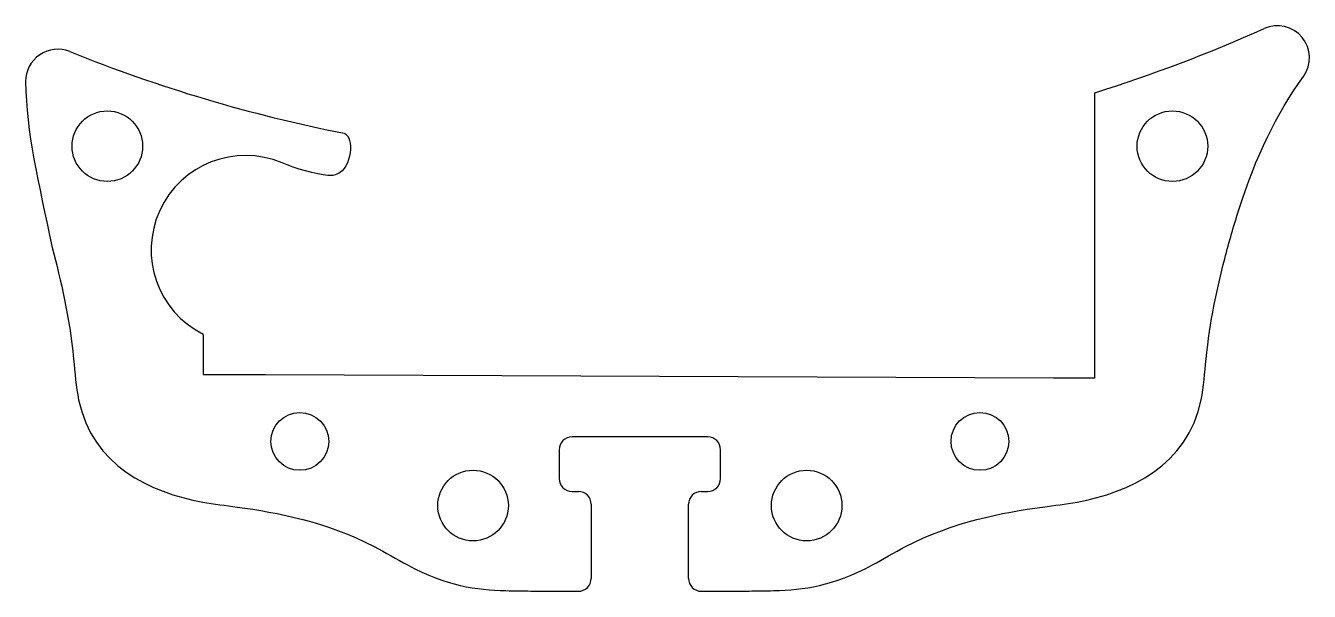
# Model space of a CAD drawing. Header units: inches. Extents: x -9.6 to 10.4, y -18.9 to -10.1.
import ezdxf

# ---------------------------------------------------------------- set-up
doc = ezdxf.new("R2010")
doc.units = ezdxf.units.IN
doc.header["$MEASUREMENT"] = 0

msp = doc.modelspace()

# ---------------------------------------------------------------- linework, layer by layer
at = {"color": 7, "linetype": 'Continuous', "lineweight": 25}
for p, q in [((7.093, -15.609), (7.093, -11.166)), ((-6.805, -14.932), (-6.805, -15.559)), ((-6.805, -15.559), (-5.837, -15.559)), ((-5.837, -15.559), (6.444, -15.609)), ((6.444, -15.609), (7.093, -15.609)), ((1.057, -16.53), (-1.057, -16.53)), ((-1.257, -16.73), (-1.257, -17.18)), ((1.257, -17.18), (1.257, -16.73)), ((-1.057, -17.38), (-0.958, -17.38)), ((0.958, -17.38), (1.057, -17.38)), ((-0.758, -17.58), (-0.758, -18.736)), ((0.758, -18.736), (0.758, -17.58))]:
    msp.add_line(p, q, dxfattribs=at)
for centre, radius in [((-8.3, -12), 0.55), ((8.3, -12), 0.55), ((-5.3, -16.6), 0.45), ((5.3, -16.6), 0.45), ((-2.6, -17.6), 0.55), ((2.6, -17.6), 0.55)]:
    msp.add_circle(centre, radius, dxfattribs=at)
for centre, radius, start, end in [((0, 11.5), 23.75, 287.3766, 294.1818), ((9.934, -10.622), 0.5, 324.5474, 114.1818), ((-9.073, -10.989), 0.5, 68.0295, 180.4859), ((0, 11.5), 23.75, 248.0295, 258.8168), ((-6.146, -13.616), 1.471, 67.1996, 243.391), ((-1.057, -16.73), 0.2, 90, 180), ((1.057, -16.73), 0.2, 0, 90), ((-1.057, -17.18), 0.2, 180, 270), ((1.057, -17.18), 0.2, 270, 0), ((-0.958, -17.58), 0.2, 0, 90), ((0.958, -17.58), 0.2, 90, 180), ((-0.958, -18.736), 0.2, 269.9688, 360), ((0.958, -18.736), 0.2, 180, 270.0312)]:
    msp.add_arc(centre, radius, start, end, dxfattribs=at)
msp.add_open_spline([(-9.573, -10.993), (-9.566, -11.793), (-9.372, -12.543), (-9.162, -13.579)], degree=3, dxfattribs=at)
for points, knots in [([(0.958, -18.936), (1.197, -18.936), (1.485, -18.933), (2.432, -18.926), (3.119, -18.844), (4.7, -17.885), (5.872, -17.667), (7.433, -17.485), (8.709, -16.902), (8.847, -14.9), (9.052, -13.95), (9.517, -12.328), (9.916, -11.509), (10.341, -10.912)], [0.0232475, 0.0232475, 0.0232475, 0.0232475, 0.0462316, 0.0554458, 0.0880648, 0.0966344, 0.1325724, 0.1431345, 0.1916935, 0.2010734, 0.2275543, 0.2423497, 0.2945673, 0.2945673, 0.2945673, 0.2945673]), ([(-4.606, -11.799), (-4.448, -11.863), (-4.492, -12.411), (-4.92, -12.48), (-5.375, -12.344), (-5.576, -12.26)], [0, 0, 0, 0, 0.622464, 0.722464, 1, 1, 1, 1]), ([(-9.162, -13.579), (-9.02, -14.103), (-8.853, -14.822), (-8.709, -16.902), (-7.433, -17.485), (-5.872, -17.667), (-4.7, -17.885), (-3.119, -18.844), (-2.432, -18.926), (-1.485, -18.933), (-1.197, -18.936), (-0.958, -18.936)], [0.7691356, 0.7691356, 0.7691356, 0.7691356, 0.7989266, 0.8083065, 0.8568655, 0.8674276, 0.9033656, 0.9119352, 0.9445542, 0.9537684, 0.9767525, 0.9767525, 0.9767525, 0.9767525])]:
    msp.add_open_spline(points, degree=3, knots=knots, dxfattribs=at)

doc.saveas('drawing.dxf')
